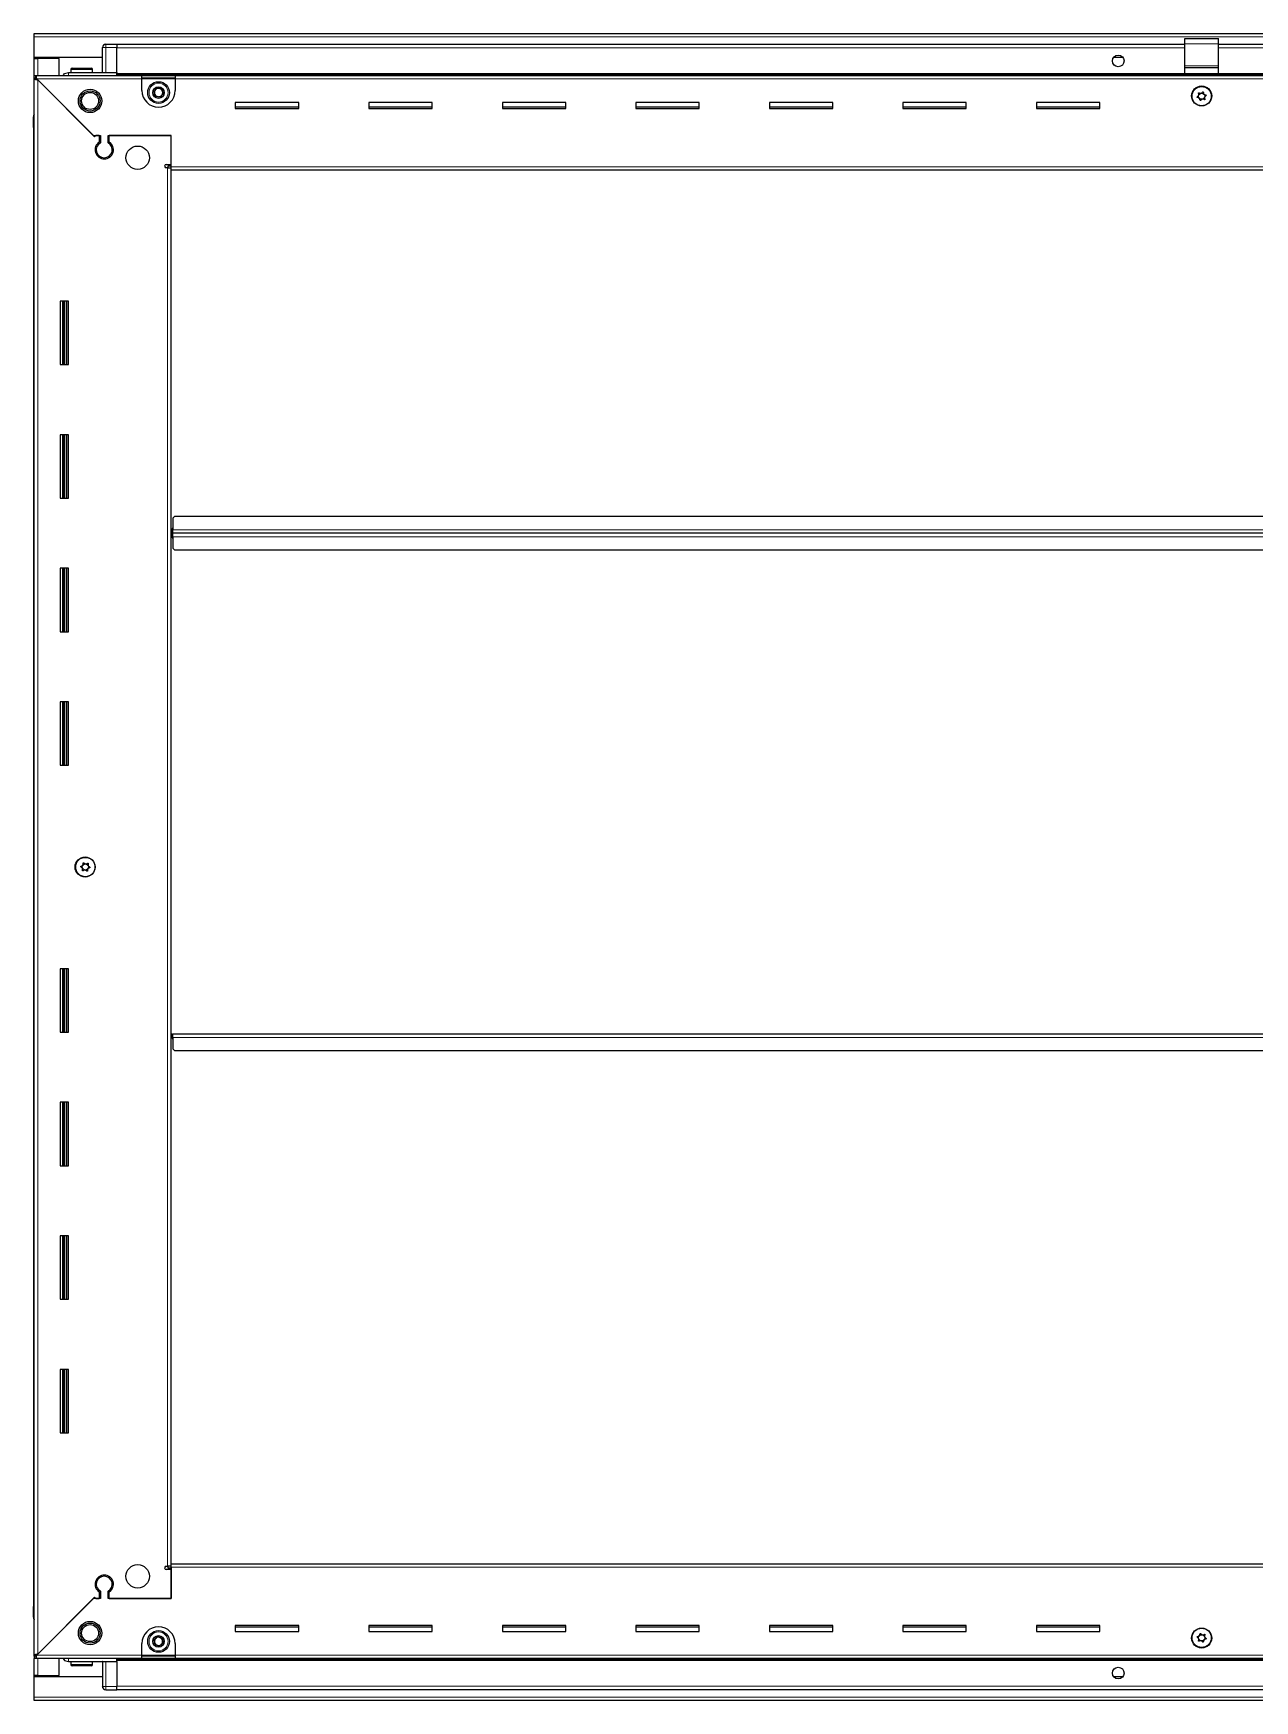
# Model space of a CAD drawing. Header units: millimetres. Extents: x 1219 to 5599, y -644 to 1917.
# Drawn here: x 4124 to 4856, y 677 to 1676 of the extents above; entities that cross this region are included whole.
import ezdxf

# ---------------------------------------------------------------- set-up
doc = ezdxf.new("R2010")
doc.units = ezdxf.units.MM

msp = doc.modelspace()

# ---------------------------------------------------------------- linework, layer by layer
at = {"color": 7, "linetype": 'Continuous', "lineweight": 25}
for p, q in [((4124.44, 1673.72), (4124.44, 1675.82)), ((4124.44, 1675.82), (5523.44, 1675.82)), ((4124.44, 1661.32), (4124.44, 1673.72)), ((4166.12, 1668.82), (4166.12, 1668.82)), ((4167.44, 1669.32), (4173.94, 1669.32)), ((4167.44, 1669.32), (4173.94, 1669.32)), ((4173.94, 1669.32), (4173.94, 1669.32)), ((4173.94, 1669.32), (4173.94, 1669.32)), ((4173.94, 1669.32), (4173.94, 1667.32)), ((4813.94, 1669.17), (4173.94, 1669.17)), ((4813.94, 1672.82), (4833.94, 1672.82)), ((4813.94, 1669.56), (4813.94, 1672.82)), ((4813.94, 1656.41), (4813.94, 1669.56)), ((4833.94, 1669.56), (4833.94, 1672.82)), ((4833.94, 1656.41), (4833.94, 1669.56)), ((5473.94, 1669.17), (4833.94, 1669.17)), ((4165.44, 1661.32), (4124.44, 1661.32)), ((4124.44, 1660.82), (4124.44, 1661.32)), ((4124.44, 1660.82), (4126.54, 1660.82)), ((4124.44, 1650.57), (4124.44, 1660.82)), ((4125.94, 1660.82), (4125.94, 1661.32)), ((4139.44, 1660.82), (4126.54, 1660.82)), ((4139.44, 1650.57), (4139.44, 1660.82)), ((4165.44, 1652.32), (4165.44, 1667.32)), ((4173.94, 1652.32), (4173.94, 1667.32)), ((4776.81, 1661.32), (4771.07, 1661.32)), ((4124.44, 1649.07), (4124.44, 1650.57)), ((4124.44, 1650.57), (4125.44, 1650.57)), ((4124.44, 1648.57), (4124.44, 1649.07)), ((4124.44, 1649.07), (4125.44, 1649.07)), ((4124.44, 704.07), (4124.44, 1648.57)), ((4125.94, 1648.57), (4124.44, 1648.57)), ((4125.44, 1650.57), (4188.94, 1650.57)), ((4125.44, 1649.07), (4125.44, 1650.57)), ((4126.04, 1648.47), (4159.94, 1614.57)), ((4144.94, 1652.32), (4173.94, 1652.32)), ((4146.44, 1654.22), (4146.44, 1652.32)), ((4147.24, 1655.02), (4158.64, 1655.02)), ((4159.44, 1652.32), (4159.44, 1654.22)), ((4173.87, 1650.57), (4173.94, 1652.29)), ((4173.94, 1652.32), (4173.94, 1651.82)), ((4173.94, 1651.17), (5473.94, 1651.17)), ((4188.94, 1648.47), (4188.94, 1650.57)), ((4188.94, 1650.57), (4208.94, 1650.57)), ((4188.94, 1649.07), (4208.94, 1649.07)), ((4188.94, 1641.57), (4188.94, 1648.47)), ((4208.94, 1650.57), (5438.94, 1650.57)), ((4208.94, 1650.57), (4208.94, 1648.47)), ((4208.94, 1648.47), (4208.94, 1641.57)), ((4813.94, 1655.32), (4813.94, 1656.41)), ((4813.94, 1655.32), (4833.94, 1655.32)), ((4813.94, 1651.82), (4813.94, 1655.32)), ((4813.94, 1651.82), (4833.94, 1651.82)), ((4817.94, 1651.82), (4817.94, 1651.17)), ((4820.44, 1651.17), (4820.44, 1651.82)), ((4827.44, 1651.17), (4827.44, 1651.82)), ((4829.94, 1651.17), (4829.94, 1651.82)), ((4833.94, 1655.32), (4833.94, 1656.41)), ((4833.94, 1651.82), (4833.94, 1655.32)), ((4160.64, 1613.87), (4126.54, 1647.97)), ((4282.94, 1634.32), (4244.94, 1634.32)), ((4244.94, 1634.32), (4244.94, 1630.82)), ((4282.94, 1631.57), (4244.94, 1631.57)), ((4244.94, 1630.82), (4282.94, 1630.82)), ((4282.94, 1630.82), (4282.94, 1634.32)), ((4362.94, 1634.32), (4324.94, 1634.32)), ((4324.94, 1634.32), (4324.94, 1630.82)), ((4362.94, 1631.57), (4324.94, 1631.57)), ((4324.94, 1630.82), (4362.94, 1630.82)), ((4362.94, 1630.82), (4362.94, 1634.32)), ((4442.94, 1634.32), (4404.94, 1634.32)), ((4404.94, 1634.32), (4404.94, 1630.82)), ((4442.94, 1631.57), (4404.94, 1631.57)), ((4404.94, 1630.82), (4442.94, 1630.82)), ((4442.94, 1630.82), (4442.94, 1634.32)), ((4522.94, 1634.32), (4484.94, 1634.32)), ((4484.94, 1634.32), (4484.94, 1630.82)), ((4522.94, 1631.57), (4484.94, 1631.57)), ((4484.94, 1630.82), (4522.94, 1630.82)), ((4522.94, 1630.82), (4522.94, 1634.32)), ((4602.94, 1634.32), (4564.94, 1634.32)), ((4564.94, 1634.32), (4564.94, 1630.82)), ((4602.94, 1631.57), (4564.94, 1631.57)), ((4564.94, 1630.82), (4602.94, 1630.82)), ((4602.94, 1630.82), (4602.94, 1634.32)), ((4682.94, 1634.32), (4644.94, 1634.32)), ((4644.94, 1634.32), (4644.94, 1630.82)), ((4682.94, 1631.57), (4644.94, 1631.57)), ((4644.94, 1630.82), (4682.94, 1630.82)), ((4682.94, 1630.82), (4682.94, 1634.32)), ((4762.94, 1634.32), (4724.94, 1634.32)), ((4724.94, 1634.32), (4724.94, 1630.82)), ((4762.94, 1631.57), (4724.94, 1631.57)), ((4724.94, 1630.82), (4762.94, 1630.82)), ((4762.94, 1630.82), (4762.94, 1634.32)), ((4123.94, 1625.82), (4123.94, 1619.32)), ((4123.94, 1619.32), (4123.94, 1625.82)), ((4123.94, 1619.32), (4123.94, 1619.32)), ((4124.44, 1619.32), (4123.94, 1619.32)), ((4124.09, 1619.32), (4124.09, 733.32)), ((4159.94, 1614.57), (4164.14, 1614.57)), ((4161.34, 1614.57), (4160.64, 1613.87)), ((4163.44, 1614.57), (4161.34, 1614.57)), ((4163.44, 1614.57), (4163.44, 1610.68)), ((4164.14, 1614.57), (4164.14, 1610.29)), ((4168.74, 1614.57), (4206.44, 1614.57)), ((4168.74, 1610.29), (4168.74, 1614.57)), ((4169.44, 1610.68), (4169.44, 1614.57)), ((4206.44, 1614.57), (4169.44, 1614.57)), ((4206.44, 1595.92), (4206.44, 1614.57)), ((4206.44, 1597.32), (4206.44, 1614.57)), ((4164.44, 1601.71), (4164.44, 1600.95)), ((4203.59, 1597.32), (4206.44, 1597.32)), ((4204.34, 1595.32), (4203.59, 1595.32)), ((4204.34, 1595.32), (4206.44, 1595.32)), ((4206.44, 1596.32), (4204.44, 1596.32)), ((4204.44, 1596.32), (4204.44, 1595.32)), ((4206.44, 1593.82), (4206.44, 1595.92)), ((5441.44, 1593.82), (4206.44, 1593.82)), ((4206.44, 758.82), (4206.44, 1593.82)), ((4144.94, 1515.32), (4139.94, 1515.32)), ((4139.94, 1515.32), (4139.94, 1477.32)), ((4142.09, 1477.32), (4142.09, 1515.32)), ((4143.88, 1477.32), (4143.88, 1515.32)), ((4143.92, 1477.32), (4143.92, 1515.32)), ((4144.94, 1477.32), (4144.94, 1515.32)), ((4139.94, 1477.32), (4144.94, 1477.32)), ((4144.94, 1435.32), (4139.94, 1435.32)), ((4139.94, 1435.32), (4139.94, 1397.32)), ((4142.09, 1397.32), (4142.09, 1435.32)), ((4143.88, 1397.32), (4143.88, 1435.32)), ((4143.92, 1397.32), (4143.92, 1435.32)), ((4144.94, 1397.32), (4144.94, 1435.32)), ((4139.94, 1397.32), (4144.94, 1397.32)), ((4207.44, 1379.17), (4207.19, 1379.17)), ((4207.19, 1379.17), (4207.19, 1376.32)), ((4208.44, 1386.32), (4207.44, 1385.32)), ((4207.44, 1385.32), (4207.44, 1378.42)), ((5439.44, 1386.32), (4208.44, 1386.32)), ((4207.19, 1376.32), (4206.44, 1376.32)), ((4207.19, 1376.32), (4207.19, 1373.47)), ((4207.19, 1373.47), (4207.44, 1373.47)), ((4207.44, 1376.32), (4207.44, 1378.42)), ((4207.44, 1374.22), (4207.44, 1376.32)), ((5440.44, 1376.32), (4207.44, 1376.32)), ((4207.44, 1374.22), (4207.44, 1367.32)), ((4207.44, 1367.32), (4208.44, 1366.32)), ((4208.44, 1366.32), (5439.44, 1366.32)), ((4144.94, 1355.32), (4139.94, 1355.32)), ((4139.94, 1355.32), (4139.94, 1317.32)), ((4142.09, 1317.32), (4142.09, 1355.32)), ((4143.88, 1317.32), (4143.88, 1355.32)), ((4143.92, 1317.32), (4143.92, 1355.32)), ((4144.94, 1317.32), (4144.94, 1355.32)), ((4139.94, 1317.32), (4144.94, 1317.32)), ((4144.94, 1275.32), (4139.94, 1275.32)), ((4139.94, 1275.32), (4139.94, 1237.32)), ((4142.09, 1237.32), (4142.09, 1275.32)), ((4143.88, 1237.32), (4143.88, 1275.32)), ((4143.92, 1237.32), (4143.92, 1275.32)), ((4144.94, 1237.32), (4144.94, 1275.32)), ((4139.94, 1237.32), (4144.94, 1237.32)), ((4144.94, 1115.32), (4139.94, 1115.32)), ((4139.94, 1115.32), (4139.94, 1077.32)), ((4142.09, 1077.32), (4142.09, 1115.32)), ((4143.88, 1077.32), (4143.88, 1115.32)), ((4143.92, 1077.32), (4143.92, 1115.32)), ((4144.94, 1077.32), (4144.94, 1115.32)), ((4139.94, 1077.32), (4144.94, 1077.32)), ((4206.44, 1076.32), (4207.19, 1076.32)), ((4207.19, 1076.32), (4207.19, 1073.47)), ((4207.19, 1073.47), (4207.44, 1073.47)), ((4207.44, 1074.22), (4207.44, 1076.32)), ((4207.44, 1076.32), (5440.44, 1076.32)), ((4207.44, 1074.22), (4207.44, 1067.32)), ((4207.44, 1067.32), (4208.44, 1066.32)), ((4208.44, 1066.32), (5439.44, 1066.32)), ((4144.94, 1035.32), (4139.94, 1035.32)), ((4139.94, 1035.32), (4139.94, 997.32)), ((4142.09, 997.32), (4142.09, 1035.32)), ((4143.88, 997.32), (4143.88, 1035.32)), ((4143.92, 997.32), (4143.92, 1035.32)), ((4144.94, 997.32), (4144.94, 1035.32)), ((4139.94, 997.32), (4144.94, 997.32)), ((4144.94, 955.32), (4139.94, 955.32)), ((4139.94, 955.32), (4139.94, 917.32)), ((4142.09, 917.32), (4142.09, 955.32)), ((4143.88, 917.32), (4143.88, 955.32)), ((4143.92, 917.32), (4143.92, 955.32)), ((4144.94, 917.32), (4144.94, 955.32)), ((4139.94, 917.32), (4144.94, 917.32)), ((4144.94, 875.32), (4139.94, 875.32)), ((4139.94, 875.32), (4139.94, 837.32)), ((4142.09, 837.32), (4142.09, 875.32)), ((4143.88, 837.32), (4143.88, 875.32)), ((4143.92, 837.32), (4143.92, 875.32)), ((4144.94, 837.32), (4144.94, 875.32)), ((4139.94, 837.32), (4144.94, 837.32)), ((4164.44, 751.7), (4164.44, 750.94)), ((4203.59, 757.32), (4204.34, 757.32)), ((4206.44, 755.32), (4203.59, 755.32)), ((4206.44, 757.32), (4204.34, 757.32)), ((4204.44, 757.32), (4204.44, 756.32)), ((4204.44, 756.32), (4206.44, 756.32)), ((4206.44, 758.82), (5441.44, 758.82)), ((4206.44, 756.72), (4206.44, 758.82)), ((4206.44, 756.72), (4206.44, 738.07)), ((4206.44, 738.07), (4206.44, 755.32)), ((4163.44, 741.96), (4163.44, 738.07)), ((4164.14, 742.36), (4164.14, 738.07)), ((4168.74, 738.07), (4168.74, 742.36)), ((4169.44, 738.07), (4169.44, 741.96)), ((4123.94, 726.82), (4123.94, 733.32)), ((4123.94, 733.32), (4123.94, 733.32)), ((4123.94, 733.32), (4123.94, 733.32)), ((4123.94, 733.32), (4123.94, 726.82)), ((4124.44, 733.32), (4123.94, 733.32)), ((4159.94, 738.07), (4126.04, 704.17)), ((4126.54, 704.67), (4160.64, 738.77)), ((4164.14, 738.07), (4159.94, 738.07)), ((4160.64, 738.77), (4161.34, 738.07)), ((4161.34, 738.07), (4163.44, 738.07)), ((4206.44, 738.07), (4168.74, 738.07)), ((4169.44, 738.07), (4206.44, 738.07)), ((4124.44, 725.5), (4124.44, 725.5)), ((4282.94, 721.82), (4244.94, 721.82)), ((4244.94, 721.82), (4244.94, 718.32)), ((4244.94, 721.07), (4282.94, 721.07)), ((4282.94, 718.32), (4282.94, 721.82)), ((4362.94, 721.82), (4324.94, 721.82)), ((4324.94, 721.82), (4324.94, 718.32)), ((4324.94, 721.07), (4362.94, 721.07)), ((4362.94, 718.32), (4362.94, 721.82)), ((4442.94, 721.82), (4404.94, 721.82)), ((4404.94, 721.82), (4404.94, 718.32)), ((4404.94, 721.07), (4442.94, 721.07)), ((4442.94, 718.32), (4442.94, 721.82)), ((4522.94, 721.82), (4484.94, 721.82)), ((4484.94, 721.82), (4484.94, 718.32)), ((4484.94, 721.07), (4522.94, 721.07)), ((4522.94, 718.32), (4522.94, 721.82)), ((4602.94, 721.82), (4564.94, 721.82)), ((4564.94, 721.82), (4564.94, 718.32)), ((4564.94, 721.07), (4602.94, 721.07)), ((4602.94, 718.32), (4602.94, 721.82)), ((4682.94, 721.82), (4644.94, 721.82)), ((4644.94, 721.82), (4644.94, 718.32)), ((4644.94, 721.07), (4682.94, 721.07)), ((4682.94, 718.32), (4682.94, 721.82)), ((4762.94, 721.82), (4724.94, 721.82)), ((4724.94, 721.82), (4724.94, 718.32)), ((4724.94, 721.07), (4762.94, 721.07)), ((4762.94, 718.32), (4762.94, 721.82)), ((4188.94, 704.17), (4188.94, 711.07)), ((4208.94, 711.07), (4208.94, 704.17)), ((4244.94, 718.32), (4282.94, 718.32)), ((4324.94, 718.32), (4362.94, 718.32)), ((4404.94, 718.32), (4442.94, 718.32)), ((4484.94, 718.32), (4522.94, 718.32)), ((4564.94, 718.32), (4602.94, 718.32)), ((4644.94, 718.32), (4682.94, 718.32)), ((4724.94, 718.32), (4762.94, 718.32)), ((4124.44, 703.57), (4124.44, 704.07)), ((4125.94, 704.07), (4124.44, 704.07)), ((4124.44, 703.57), (4124.44, 702.07)), ((4125.44, 703.57), (4124.44, 703.57)), ((4124.44, 691.82), (4124.44, 702.07)), ((4125.44, 702.07), (4124.44, 702.07)), ((4125.44, 703.57), (4125.44, 702.07)), ((4188.94, 702.07), (4125.44, 702.07)), ((4139.44, 691.82), (4139.44, 702.07)), ((4144.94, 700.32), (4173.94, 700.32)), ((4146.44, 700.32), (4146.44, 698.42)), ((4159.44, 698.42), (4159.44, 700.32)), ((4165.44, 700.32), (4165.44, 685.32)), ((4173.94, 700.36), (4173.87, 702.07)), ((5473.94, 701.47), (4173.94, 701.47)), ((4173.94, 700.32), (4173.94, 700.82)), ((4173.94, 700.32), (4173.94, 685.32)), ((4188.94, 702.07), (4188.94, 704.17)), ((4208.94, 703.57), (4188.94, 703.57)), ((4208.94, 702.07), (4188.94, 702.07)), ((4208.94, 704.17), (4208.94, 702.07)), ((5438.94, 702.07), (4208.94, 702.07)), ((4126.54, 691.82), (4124.44, 691.82)), ((4124.44, 691.32), (4124.44, 691.82)), ((4124.44, 678.92), (4124.44, 691.32)), ((4124.44, 691.32), (4165.44, 691.32)), ((4125.94, 691.32), (4125.94, 691.82)), ((4126.54, 691.82), (4139.44, 691.82)), ((4151.02, 697.62), (4147.24, 697.62)), ((4158.64, 697.62), (4151.02, 697.62)), ((4771.07, 691.32), (4776.81, 691.32)), ((4165.44, 685.32), (4165.44, 685.32)), ((4167.44, 683.32), (4173.94, 683.32)), ((4167.44, 683.32), (4173.94, 683.32)), ((4173.94, 683.32), (4173.94, 685.32)), ((4173.94, 683.47), (5473.94, 683.47)), ((4173.94, 683.32), (4173.94, 683.32)), ((4124.44, 676.82), (4124.44, 678.92)), ((5523.44, 676.82), (4124.44, 676.82))]:
    msp.add_line(p, q, dxfattribs=at)
at = {"color": 8, "linetype": 'Continuous', "lineweight": 18}
for p, q in [((5523.44, 1673.72), (4124.44, 1673.72)), ((4167.44, 1669.32), (4167.44, 1667.32)), ((4813.94, 1669.56), (4833.94, 1669.56)), ((4126.54, 1660.82), (4126.54, 1661.32)), ((4126.54, 1650.57), (4126.54, 1660.82)), ((4165.44, 1667.32), (4167.44, 1667.32)), ((4167.44, 1667.32), (4167.44, 1652.32)), ((4173.94, 1667.32), (4167.44, 1667.32)), ((4813.94, 1667.17), (4173.94, 1667.17)), ((5473.94, 1667.17), (4833.94, 1667.17)), ((4188.94, 1648.47), (4126.04, 1648.47)), ((4146.44, 1654.22), (4159.44, 1654.22)), ((4813.94, 1651.82), (4173.94, 1651.82)), ((5473.94, 1650.59), (4173.94, 1650.59)), ((4188.94, 1648.47), (4208.94, 1648.47)), ((5438.94, 1648.47), (4208.94, 1648.47)), ((4813.94, 1656.41), (4833.94, 1656.41)), ((4819.94, 1651.17), (4819.94, 1651.82)), ((4827.94, 1651.17), (4827.94, 1651.82)), ((5473.94, 1651.82), (4833.94, 1651.82)), ((4126.54, 1647.97), (4126.54, 704.67)), ((4124.44, 1625.82), (4123.94, 1625.82)), ((4204.34, 757.32), (4204.34, 1595.32)), ((4206.44, 1595.92), (5441.44, 1595.92)), ((4141.44, 1515.32), (4141.44, 1477.32)), ((4142.68, 1515.32), (4142.68, 1477.32)), ((4141.44, 1435.32), (4141.44, 1397.32)), ((4142.68, 1435.32), (4142.68, 1397.32)), ((5440.44, 1378.42), (4207.44, 1378.42)), ((4207.44, 1374.22), (5440.44, 1374.22)), ((4141.44, 1355.32), (4141.44, 1317.32)), ((4142.68, 1355.32), (4142.68, 1317.32)), ((4141.44, 1275.32), (4141.44, 1237.32)), ((4142.68, 1275.32), (4142.68, 1237.32)), ((4141.44, 1115.32), (4141.44, 1077.32)), ((4142.68, 1115.32), (4142.68, 1077.32)), ((4207.44, 1074.22), (5440.44, 1074.22)), ((4141.44, 1035.32), (4141.44, 997.32)), ((4142.68, 1035.32), (4142.68, 997.32)), ((4141.44, 955.32), (4141.44, 917.32)), ((4142.68, 955.32), (4142.68, 917.32)), ((4141.44, 875.32), (4141.44, 837.32)), ((4142.68, 875.32), (4142.68, 837.32)), ((5441.44, 756.72), (4206.44, 756.72)), ((4124.44, 726.82), (4123.94, 726.82)), ((4126.04, 704.17), (4188.94, 704.17)), ((4126.54, 691.82), (4126.54, 702.07)), ((4167.44, 685.32), (4167.44, 700.32)), ((4173.94, 702.06), (5473.94, 702.06)), ((4173.94, 700.82), (5473.94, 700.82)), ((4208.94, 704.17), (4188.94, 704.17)), ((4208.94, 704.17), (5438.94, 704.17)), ((4126.54, 691.32), (4126.54, 691.82)), ((4150.75, 698.42), (4146.44, 698.42)), ((4159.44, 698.42), (4150.75, 698.42)), ((4165.44, 685.32), (4167.44, 685.32)), ((4167.44, 683.32), (4167.44, 685.32)), ((4173.94, 685.32), (4167.44, 685.32)), ((4173.94, 685.47), (5473.94, 685.47)), ((5523.44, 678.92), (4124.44, 678.92))]:
    msp.add_line(p, q, dxfattribs=at)
at = {"color": 7, "linetype": 'Continuous', "lineweight": 25, "flags": 128}
msp.add_lwpolyline([(4165.59, 684.57), (4165.48, 684.93), (4165.44, 685.32)], dxfattribs=at)
at = {"color": 7, "linetype": 'Continuous', "lineweight": 25}
for centre, radius in [((4773.94, 1659.32), 3.5), ((4157.94, 1635.32), 7), ((4157.94, 1635.32), 6.03), ((4157.94, 1635.32), 5.1), ((4198.94, 1640.32), 6.5), ((4198.94, 1640.32), 3.46), ((4823.94, 1638.32), 6), ((4823.94, 1638.17), 5.79), ((4823.94, 1638.17), 1.85), ((4186.44, 1601.32), 7), ((4154.94, 1176.32), 6), ((4155.09, 1176.32), 5.79), ((4155.09, 1176.32), 1.85), ((4186.44, 751.32), 7), ((4157.94, 717.32), 7), ((4157.94, 717.32), 6.03), ((4157.94, 717.32), 5.1), ((4823.94, 714.32), 6), ((4823.94, 714.47), 5.79), ((4198.94, 712.32), 6.5), ((4198.94, 712.32), 3.46), ((4823.94, 714.47), 1.85), ((4773.94, 693.32), 3.5)]:
    msp.add_circle(centre, radius, dxfattribs=at)
at = {"color": 8, "linetype": 'Continuous', "lineweight": 18}
for centre in [(4198.94, 1640.32), (4198.94, 712.32)]:
    msp.add_circle(centre, 5.7, dxfattribs=at)
at = {"color": 7, "linetype": 'Continuous', "lineweight": 25}
for centre, radius, start, end in [((4167.44, 1667.32), 2, 90, 180), ((4167.44, 1667.32), 2, 90, 131.40962), ((4147.24, 1654.22), 0.8, 90, 180), ((4158.64, 1654.22), 0.8, 0, 90), ((4165.24, 1652.52), 0.2, 270, 0), ((4198.94, 1641.57), 10, 180, 270), ((4198.94, 1640.32), 2.5, 134.01559, 194.01559), ((4198.94, 1640.32), 2.5, 194.01559, 254.01559), ((4198.94, 1640.32), 2.5, 74.01559, 134.01559), ((4198.94, 1640.32), 2.5, 254.01559, 314.01559), ((4198.94, 1641.57), 10, 270, 0), ((4198.94, 1640.32), 2.5, 14.01559, 74.01559), ((4198.94, 1640.32), 2.5, 314.01559, 14.01559), ((4125.94, 1625.82), 2, 138.57492, 180), ((4125.94, 1625.82), 2, 138.59038, 180), ((4166.44, 1606.07), 5.5, 123.05573, 56.94427), ((4166.44, 1606.07), 4.8, 118.63099, 61.36901), ((4203.59, 1596.32), 1, 90, 270), ((4166.44, 746.57), 5.5, 303.05573, 236.94427), ((4166.44, 746.57), 4.8, 298.63099, 241.36901), ((4203.59, 756.32), 1, 90, 270), ((4125.94, 726.82), 2, 180, 199.56674), ((4125.94, 726.82), 2, 180, 221.40962), ((4125.94, 726.82), 2, 213.78451, 221.40962), ((4198.94, 711.07), 10, 90, 180), ((4198.94, 711.07), 10, 0, 90), ((4198.94, 712.32), 2.5, 127.47401, 187.47401), ((4198.94, 712.32), 2.5, 187.47401, 247.47401), ((4198.94, 712.32), 2.5, 67.47401, 127.47401), ((4198.94, 712.32), 2.5, 247.47401, 307.47401), ((4198.94, 712.32), 2.5, 7.47401, 67.47401), ((4198.94, 712.32), 2.5, 307.47401, 7.47401), ((4165.24, 700.12), 0.2, 0, 90), ((4147.24, 698.42), 0.8, 180, 270), ((4158.64, 698.42), 0.8, 270, 360), ((4167.44, 685.32), 2, 180, 270)]:
    msp.add_arc(centre, radius, start, end, dxfattribs=at)
for points, knots in [([(4124.44, 1648.57), (4124.47, 1648.53), (4124.52, 1648.44), (4124.91, 1648.3), (4125.47, 1648.17), (4126.05, 1648.06), (4126.42, 1648), (4126.54, 1647.97)], [0, 0, 0, 0, 0.230255, 0.448522, 0.666786, 0.88505, 1, 1, 1, 1]), ([(4126.04, 1648.47), (4126, 1648.73), (4125.91, 1649.22), (4125.77, 1649.86), (4125.64, 1650.33), (4125.53, 1650.55), (4125.47, 1650.57), (4125.44, 1650.57)], [0, 0, 0, 0, 0.230255, 0.448522, 0.666786, 0.88505, 1, 1, 1, 1]), ([(4141.73, 1650.57), (4141.85, 1650.77), (4142.23, 1651.42), (4143.39, 1652.13), (4144.42, 1652.26), (4144.94, 1652.32)], [0, 0, 0, 0, 0.1822499, 0.5911249, 1, 1, 1, 1]), ([(4173.94, 1652.32), (4173.94, 1652.29), (4173.94, 1652.21), (4173.94, 1651.59), (4173.94, 1651.01), (4173.94, 1650.62), (4173.94, 1650.59)], [0, 0, 0, 0, 0.324279, 0.648558, 0.972836, 1, 1, 1, 1]), ([(4196.17, 1641.12), (4196.54, 1641.48), (4197.23, 1642.15), (4197.92, 1642.81), (4198.24, 1643.12)], [0, 0, 0, 0, 0.534686, 1, 1, 1, 1]), ([(4196.87, 1638.32), (4196.78, 1638.65), (4196.58, 1639.45), (4196.34, 1640.42), (4196.2, 1641), (4196.17, 1641.12)], [0, 0, 0, 0, 0.3629006, 0.8668753, 1, 1, 1, 1]), ([(4198.24, 1643.12), (4198.74, 1642.98), (4199.67, 1642.72), (4200.59, 1642.45), (4201.02, 1642.33)], [0, 0, 0, 0, 0.534686, 1, 1, 1, 1]), ([(4201.72, 1639.53), (4201.35, 1639.17), (4200.65, 1638.5), (4199.96, 1637.83), (4199.64, 1637.52)], [0, 0, 0, 0, 0.534686, 1, 1, 1, 1]), ([(4201.02, 1642.33), (4201.05, 1642.21), (4201.19, 1641.63), (4201.43, 1640.66), (4201.63, 1639.86), (4201.72, 1639.53)], [0, 0, 0, 0, 0.133125, 0.637099, 1, 1, 1, 1]), ([(4822.06, 1640.24), (4822.05, 1640.23), (4822.03, 1640.21), (4822.02, 1640.15), (4822.03, 1640.01), (4822.13, 1639.64), (4822.27, 1639.11), (4822.1, 1638.5), (4821.74, 1638.13), (4821.44, 1637.88), (4821.27, 1637.72), (4821.22, 1637.64), (4821.2, 1637.6), (4821.21, 1637.57), (4821.22, 1637.54), (4821.28, 1637.49), (4821.53, 1637.39), (4821.99, 1637.29), (4822.63, 1636.98), (4822.88, 1636.31), (4822.94, 1635.84), (4823.01, 1635.58), (4823.06, 1635.53), (4823.08, 1635.51), (4823.11, 1635.5), (4823.15, 1635.51), (4823.19, 1635.52), (4823.26, 1635.57), (4823.43, 1635.72), (4823.69, 1635.99), (4824.1, 1636.31), (4824.72, 1636.42), (4825.23, 1636.23), (4825.6, 1636.1), (4825.75, 1636.07), (4825.8, 1636.09), (4825.83, 1636.1), (4825.85, 1636.13), (4825.86, 1636.19), (4825.85, 1636.34), (4825.75, 1636.71), (4825.61, 1637.23), (4825.78, 1637.84), (4826.14, 1638.21), (4826.44, 1638.46), (4826.62, 1638.63), (4826.67, 1638.71), (4826.68, 1638.75), (4826.68, 1638.78), (4826.66, 1638.81), (4826.61, 1638.85), (4826.36, 1638.95), (4825.89, 1639.06), (4825.26, 1639.37), (4825, 1640.03), (4824.94, 1640.51), (4824.87, 1640.76), (4824.83, 1640.82), (4824.8, 1640.84), (4824.77, 1640.85), (4824.74, 1640.84), (4824.7, 1640.82), (4824.63, 1640.78), (4824.46, 1640.63), (4824.19, 1640.36), (4823.79, 1640.04), (4823.16, 1639.93), (4822.65, 1640.11), (4822.29, 1640.25), (4822.14, 1640.27), (4822.08, 1640.26), (4822.07, 1640.25), (4822.06, 1640.24)], [0, 0, 0, 0, 0.002009, 0.00442, 0.009365, 0.025528, 0.067705, 0.095786, 0.124646, 0.150342, 0.160519, 0.163394, 0.165697, 0.167245, 0.168874, 0.17077, 0.178606, 0.211994, 0.249994, 0.287995, 0.321383, 0.329219, 0.331115, 0.332744, 0.334292, 0.336217, 0.338535, 0.341318, 0.349662, 0.375358, 0.404217, 0.432298, 0.474475, 0.490639, 0.496669, 0.49844, 0.5, 0.502009, 0.50442, 0.509365, 0.525528, 0.567705, 0.595786, 0.624646, 0.650342, 0.660519, 0.663394, 0.665697, 0.667245, 0.668874, 0.67077, 0.678606, 0.711994, 0.749994, 0.787995, 0.821383, 0.829219, 0.831115, 0.832744, 0.834292, 0.836217, 0.838535, 0.841318, 0.849662, 0.875358, 0.904217, 0.932298, 0.974475, 0.990639, 0.996669, 0.99844, 1, 1, 1, 1]), ([(4199.64, 1637.52), (4199.15, 1637.66), (4198.22, 1637.93), (4197.3, 1638.19), (4196.87, 1638.32)], [0, 0, 0, 0, 0.534686, 1, 1, 1, 1]), ([(4156.73, 1178.6), (4156.72, 1178.6), (4156.69, 1178.61), (4156.63, 1178.61), (4156.5, 1178.57), (4156.15, 1178.4), (4155.67, 1178.15), (4155.03, 1178.19), (4154.6, 1178.47), (4154.29, 1178.71), (4154.1, 1178.85), (4154.01, 1178.88), (4153.97, 1178.89), (4153.93, 1178.87), (4153.91, 1178.85), (4153.88, 1178.79), (4153.83, 1178.53), (4153.83, 1178.05), (4153.65, 1177.36), (4153.05, 1176.98), (4152.6, 1176.82), (4152.37, 1176.7), (4152.32, 1176.64), (4152.31, 1176.61), (4152.31, 1176.58), (4152.32, 1176.55), (4152.34, 1176.51), (4152.4, 1176.46), (4152.58, 1176.32), (4152.9, 1176.11), (4153.3, 1175.79), (4153.54, 1175.2), (4153.46, 1174.66), (4153.41, 1174.28), (4153.41, 1174.13), (4153.43, 1174.07), (4153.46, 1174.05), (4153.49, 1174.03), (4153.55, 1174.04), (4153.69, 1174.08), (4154.03, 1174.25), (4154.52, 1174.49), (4155.15, 1174.46), (4155.59, 1174.18), (4155.89, 1173.94), (4156.09, 1173.8), (4156.18, 1173.77), (4156.22, 1173.76), (4156.25, 1173.77), (4156.27, 1173.8), (4156.31, 1173.86), (4156.35, 1174.12), (4156.36, 1174.6), (4156.53, 1175.29), (4157.13, 1175.67), (4157.58, 1175.82), (4157.82, 1175.95), (4157.86, 1176), (4157.88, 1176.03), (4157.88, 1176.06), (4157.87, 1176.1), (4157.84, 1176.13), (4157.78, 1176.19), (4157.6, 1176.33), (4157.28, 1176.53), (4156.88, 1176.86), (4156.65, 1177.45), (4156.72, 1177.98), (4156.78, 1178.37), (4156.77, 1178.52), (4156.75, 1178.57), (4156.74, 1178.59), (4156.73, 1178.6)], [0, 0, 0, 0, 0.002009, 0.00442, 0.009365, 0.025528, 0.067705, 0.095786, 0.124646, 0.150342, 0.160519, 0.163394, 0.165697, 0.167245, 0.168874, 0.17077, 0.178606, 0.211994, 0.249994, 0.287995, 0.321383, 0.329219, 0.331115, 0.332744, 0.334292, 0.336217, 0.338535, 0.341318, 0.349662, 0.375358, 0.404217, 0.432298, 0.474475, 0.490639, 0.496669, 0.49844, 0.5, 0.502009, 0.50442, 0.509365, 0.525528, 0.567705, 0.595786, 0.624646, 0.650342, 0.660519, 0.663394, 0.665697, 0.667245, 0.668874, 0.67077, 0.678606, 0.711994, 0.749994, 0.787995, 0.821383, 0.829219, 0.831115, 0.832744, 0.834292, 0.836217, 0.838535, 0.841318, 0.849662, 0.875358, 0.904217, 0.932298, 0.974475, 0.990639, 0.996669, 0.99844, 1, 1, 1, 1]), ([(4196.28, 713.43), (4196.38, 713.51), (4196.85, 713.87), (4197.64, 714.48), (4198.29, 714.98), (4198.57, 715.19)], [0, 0, 0, 0, 0.133125, 0.637099, 1, 1, 1, 1]), ([(4196.65, 710.57), (4196.58, 711.08), (4196.46, 712.03), (4196.33, 712.99), (4196.28, 713.43)], [0, 0, 0, 0, 0.534686, 1, 1, 1, 1]), ([(4199.32, 709.46), (4198.84, 709.66), (4197.95, 710.03), (4197.06, 710.4), (4196.65, 710.57)], [0, 0, 0, 0, 0.534686, 1, 1, 1, 1]), ([(4198.57, 715.19), (4199.04, 714.99), (4199.93, 714.62), (4200.82, 714.25), (4201.23, 714.08)], [0, 0, 0, 0, 0.534686, 1, 1, 1, 1]), ([(4201.61, 711.22), (4201.34, 711.01), (4200.68, 710.51), (4199.89, 709.9), (4199.42, 709.54), (4199.32, 709.46)], [0, 0, 0, 0, 0.362901, 0.866875, 1, 1, 1, 1]), ([(4201.23, 714.08), (4201.3, 713.57), (4201.43, 712.61), (4201.55, 711.66), (4201.61, 711.22)], [0, 0, 0, 0, 0.534686, 1, 1, 1, 1]), ([(4822.06, 712.4), (4822.07, 712.4), (4822.09, 712.38), (4822.15, 712.38), (4822.29, 712.4), (4822.66, 712.54), (4823.16, 712.72), (4823.79, 712.61), (4824.19, 712.29), (4824.47, 712.01), (4824.65, 711.85), (4824.73, 711.81), (4824.77, 711.8), (4824.8, 711.81), (4824.83, 711.83), (4824.87, 711.88), (4824.94, 712.14), (4825, 712.61), (4825.26, 713.28), (4825.89, 713.59), (4826.36, 713.69), (4826.61, 713.79), (4826.66, 713.84), (4826.68, 713.87), (4826.68, 713.9), (4826.67, 713.93), (4826.65, 713.97), (4826.6, 714.04), (4826.44, 714.19), (4826.14, 714.43), (4825.78, 714.8), (4825.61, 715.41), (4825.75, 715.94), (4825.85, 716.32), (4825.86, 716.47), (4825.85, 716.52), (4825.83, 716.55), (4825.79, 716.56), (4825.74, 716.57), (4825.59, 716.54), (4825.23, 716.41), (4824.72, 716.23), (4824.1, 716.34), (4823.69, 716.66), (4823.42, 716.94), (4823.24, 717.09), (4823.16, 717.14), (4823.11, 717.15), (4823.08, 717.14), (4823.06, 717.12), (4823.01, 717.06), (4822.94, 716.81), (4822.88, 716.33), (4822.63, 715.67), (4821.99, 715.36), (4821.53, 715.25), (4821.28, 715.15), (4821.22, 715.11), (4821.21, 715.08), (4821.2, 715.05), (4821.21, 715.01), (4821.23, 714.98), (4821.28, 714.91), (4821.45, 714.76), (4821.75, 714.52), (4822.1, 714.14), (4822.27, 713.53), (4822.13, 713.01), (4822.03, 712.63), (4822.02, 712.48), (4822.04, 712.43), (4822.05, 712.41), (4822.06, 712.4)], [0, 0, 0, 0, 0.002009, 0.00442, 0.009365, 0.025528, 0.067705, 0.095786, 0.124646, 0.150342, 0.160519, 0.163394, 0.165697, 0.167245, 0.168874, 0.17077, 0.178606, 0.211994, 0.249994, 0.287995, 0.321383, 0.329219, 0.331115, 0.332744, 0.334292, 0.336217, 0.338535, 0.341318, 0.349662, 0.375358, 0.404217, 0.432298, 0.474475, 0.490639, 0.496669, 0.49844, 0.5, 0.502009, 0.50442, 0.509365, 0.525528, 0.567705, 0.595786, 0.624646, 0.650342, 0.660519, 0.663394, 0.665697, 0.667245, 0.668874, 0.67077, 0.678606, 0.711994, 0.749994, 0.787995, 0.821383, 0.829219, 0.831115, 0.832744, 0.834292, 0.836217, 0.838535, 0.841318, 0.849662, 0.875358, 0.904217, 0.932298, 0.974475, 0.990639, 0.996669, 0.99844, 1, 1, 1, 1]), ([(4126.54, 704.67), (4126.29, 704.63), (4125.8, 704.54), (4125.15, 704.4), (4124.69, 704.27), (4124.47, 704.16), (4124.45, 704.1), (4124.44, 704.07)], [0, 0, 0, 0, 0.230255, 0.448522, 0.666786, 0.88505, 1, 1, 1, 1]), ([(4125.44, 702.07), (4125.49, 702.1), (4125.58, 702.15), (4125.71, 702.55), (4125.84, 703.1), (4125.95, 703.68), (4126.02, 704.05), (4126.04, 704.17)], [0, 0, 0, 0, 0.230255, 0.448522, 0.666786, 0.88505, 1, 1, 1, 1]), ([(4141.73, 702.07), (4141.85, 701.87), (4142.23, 701.22), (4143.39, 700.51), (4144.42, 700.39), (4144.94, 700.32)], [0, 0, 0, 0, 0.18225, 0.591125, 1, 1, 1, 1]), ([(4173.94, 700.32), (4173.94, 700.36), (4173.94, 700.44), (4173.94, 701.06), (4173.94, 701.62), (4173.94, 701.99), (4173.94, 702)], [0, 0, 0, 0, 0.330266, 0.660532, 0.990799, 1, 1, 1, 1])]:
    msp.add_open_spline(points, degree=3, knots=knots, dxfattribs=at)
for points in [[(4126.04, 1648.47), (4125.99, 1648.55), (4125.89, 1648.71), (4125.74, 1648.91), (4125.59, 1649.05), (4125.49, 1649.06), (4125.44, 1649.07)], [(4125.94, 1648.57), (4125.95, 1648.52), (4125.97, 1648.42), (4126.11, 1648.27), (4126.31, 1648.12), (4126.46, 1648.02), (4126.54, 1647.97)], [(4125.44, 703.57), (4125.49, 703.58), (4125.59, 703.6), (4125.74, 703.74), (4125.89, 703.94), (4125.99, 704.09), (4126.04, 704.17)], [(4126.54, 704.67), (4126.46, 704.62), (4126.31, 704.52), (4126.11, 704.37), (4125.97, 704.22), (4125.95, 704.12), (4125.94, 704.07)]]:
    msp.add_open_spline(points, degree=3, dxfattribs=at)
at = {"color": 8, "linetype": 'Continuous', "lineweight": 18}
for points in [[(4144.94, 1652.32), (4144.94, 1652.28), (4144.94, 1652.2), (4144.94, 1651.77), (4144.94, 1651.31), (4144.94, 1650.9), (4144.94, 1650.63), (4144.94, 1650.57)], [(4144.94, 700.32), (4144.94, 700.37), (4144.94, 700.44), (4144.94, 700.88), (4144.94, 701.33), (4144.94, 701.75), (4144.94, 702.02), (4144.94, 702.07)]]:
    msp.add_open_spline(points, degree=3, knots=[0, 0, 0, 0, 0.359753, 0.553414, 0.751185, 0.948956, 1, 1, 1, 1], dxfattribs=at)

doc.saveas('drawing.dxf')
